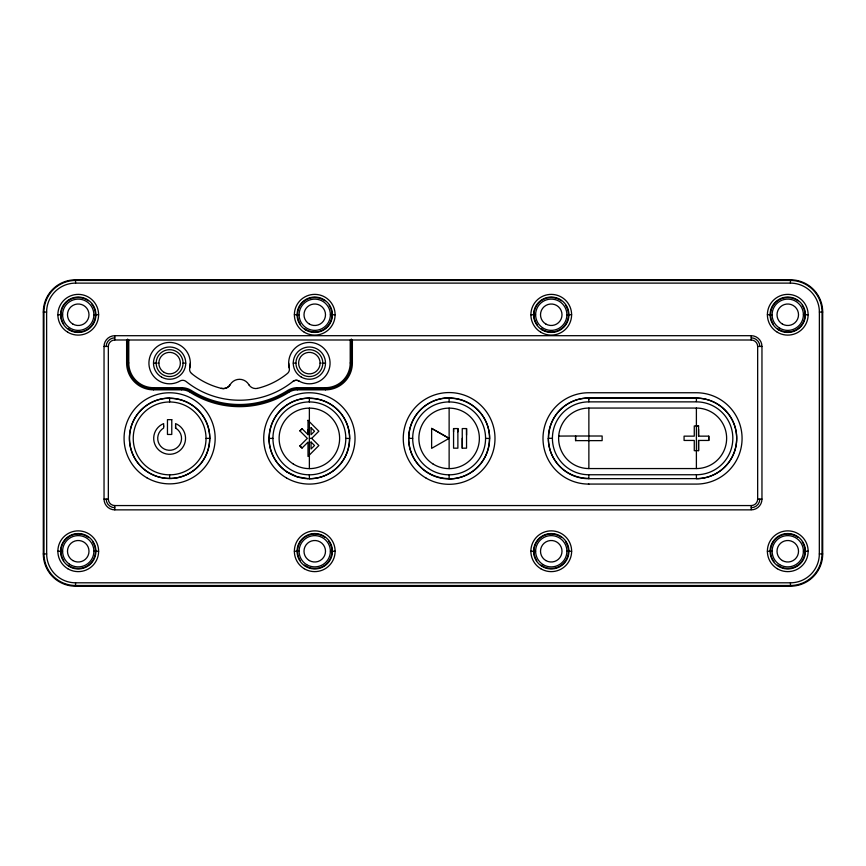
<?xml version="1.0" encoding="UTF-8"?>
<svg xmlns="http://www.w3.org/2000/svg" width="866" height="866" viewBox="0 0 866 866"><rect width="100%" height="100%" fill="white"/><g stroke="black" fill="none" stroke-linecap="round" stroke-linejoin="round"><path stroke-width="1.3" d="M104.039 499.108L104.039 346.454A10.76 10.76 0 0 1 114.788 335.705L751.212 335.694A10.76 10.76 0 0 1 761.961 346.454L761.961 499.108A10.749 10.749 0 0 1 751.212 509.858L114.788 509.858A10.749 10.749 0 0 1 104.039 499.108L108.315 499.108M114.788 505.56L751.212 505.56A6.452 6.452 0 0 0 757.663 499.108L757.663 346.454A6.452 6.452 0 0 0 751.212 340.002L352.375 340.002A2.815 1.559 89.9 0 1 351.293 339.277A2.815 1.559 -89.9 0 1 350.221 339.992L128.763 340.002A2.815 1.559 89.9 0 1 127.681 339.288A2.815 1.559 -89.9 0 1 126.62 339.981L114.788 340.002A6.452 6.452 0 0 0 108.347 346.454L108.337 499.108A6.452 6.452 0 0 0 114.788 505.56L114.788 509.836M114.788 339.97L114.788 335.716M352.375 340.002L352.375 362.962A26.878 26.878 0 0 1 325.497 389.841L297.363 389.841A16.118 16.108 0 0 0 288.735 392.341A91.893 91.893 0 0 1 190.249 392.341A16.118 16.118 0 0 0 181.622 389.83L153.499 389.841A26.878 26.878 0 0 1 126.62 362.962L126.62 340.002M127.692 339.266L127.692 362.951A25.796 25.796 0 0 0 153.488 388.758L153.499 389.841M163.642 426.851L163.642 425.736M175.592 426.657L175.592 428.053L175.592 425.552M175.592 425.92L175.592 423.604A15.924 15.924 0 0 1 182.271 448.025A15.924 15.924 0 0 1 156.963 448.025A15.924 15.924 0 0 1 163.642 423.604L163.642 425.92M269.088 438.456L272.931 438.38M309.368 438.38L311.695 438.38L318.861 445.535L308.004 456.414L308.015 442.093L302.039 448.058A114.55 2.349 44.8 0 0 299.863 445.893L307.354 438.38L299.874 430.867A114.669 1.58 -45 0 0 302.039 428.702L308.015 434.667L308.015 429.882M126.62 362.962L128.763 362.962A24.724 24.724 0 0 0 153.499 387.687L181.622 387.687A18.262 18.262 0 0 1 191.397 390.523A89.739 89.739 0 0 0 287.588 390.523A18.262 18.262 0 0 1 297.363 387.687L325.486 387.687A24.724 24.724 0 0 0 350.221 362.962L350.221 340.002M453.567 431.831L453.567 428.573L457.876 428.573L457.876 448.177L453.567 448.177L453.567 428.573M462.249 448.177L462.249 428.573L466.547 428.573L466.547 448.177L462.249 448.177L462.249 438.369M558.7 436.085A115.449 2.317 0 0 1 575.587 436.009L602.13 436.009L602.13 440.632L575.587 440.632L575.587 438.304M588.848 475.412L588.848 474.752A36.437 36.437 0 0 1 552.411 438.315A36.437 36.437 0 0 1 588.848 401.867L696.405 401.867A36.426 36.426 0 0 1 732.831 438.315A36.426 36.426 0 0 1 696.405 474.741M588.869 408.059L588.869 468.56L696.394 468.56A30.245 30.245 0 0 0 726.639 438.304A30.245 30.245 0 0 0 696.394 408.059L588.869 408.059A30.245 30.245 0 0 0 558.613 438.304A30.245 30.245 0 0 0 588.869 468.56M588.848 401.867L588.848 401.142M696.394 468.56L696.394 408.059M698.57 450.656L698.57 440.448L708.778 440.448L708.778 436.15L698.57 436.15L698.57 425.953L694.272 425.953L694.272 436.15L684.075 436.15L684.075 440.448L694.272 440.448L694.272 450.656L698.57 450.656L698.57 440.448M698.57 436.15L698.57 429.341M708.778 438.304L708.778 436.15M751.212 509.641L751.212 505.582M751.212 339.97L751.212 336.268M75.548 279.805L75.548 283.117A28.924 28.924 0 0 0 46.623 312.052L46.677 553.937A28.881 28.881 0 0 0 75.548 582.807L790.452 582.807A28.881 28.881 0 0 0 819.323 553.937L819.377 312.052A28.924 28.924 0 0 0 790.452 283.117L790.452 279.805L75.548 279.805A32.248 32.248 0 0 0 43.3 312.063L43.3 553.937A32.248 32.248 0 0 0 75.548 586.195L790.452 586.195A32.248 32.248 0 0 0 822.7 553.937L822.7 312.063A32.248 32.248 0 0 0 790.452 279.805M153.499 387.687L153.488 388.758L181.622 388.758A17.201 17.201 0 0 1 190.823 391.432A90.811 90.811 0 0 0 288.161 391.432A17.201 17.201 0 0 1 297.363 388.758L325.497 388.758A25.796 25.796 0 0 0 351.293 362.951L351.293 339.266M190.314 363.222L189.73 368.007A5.369 5.369 0 0 0 191.548 373.441M325.497 389.841L325.486 387.687M588.848 476.549L588.869 478.703L696.405 478.627A40.28 40.204 2.5 0 0 736.695 438.348A40.291 40.291 0 0 0 696.405 398.122L588.858 398.046A40.291 40.291 0 0 0 548.362 438.413A40.291 40.291 0 0 0 588.869 478.703M588.848 400.341L588.858 398.133L696.405 398.122L696.405 401.543M449.129 474.817L449.129 478.876A40.421 40.258 -89.8 0 0 489.463 438.38M588.848 399.15L588.858 398.598M230.215 384.612L230.02 384.926A8.011 8.011 0 0 1 221.685 388.444L221.328 388.369A8.065 8.065 0 0 0 230.215 384.569A10.825 10.825 0 0 1 248.813 384.591L248.964 384.926M190.249 392.341L191.397 390.523M299.874 430.867L302.039 428.702M311.695 438.38L318.861 431.214L308.015 420.356L308.015 434.667M449.097 438.369L431.625 448.35L431.625 428.399A115.449 0.671 29.7 0 0 449.129 438.369L431.625 428.399M257.299 388.455L257.667 388.325A75.797 75.797 0 0 0 287.436 373.463A5.369 5.369 0 0 0 289.266 368.039A20.697 20.697 0 0 1 309.692 342.427A20.697 20.697 0 0 1 329.307 368.667A20.697 20.697 0 0 1 298.965 381.008A5.369 5.369 0 0 0 292.903 381.462A85.453 85.453 0 0 1 186.06 381.473A5.369 5.369 0 0 0 180.02 381.008A20.697 20.697 0 0 1 149.677 368.667A20.697 20.697 0 0 1 169.292 342.427A20.697 20.697 0 0 1 189.719 368.039M104.061 346.454L108.315 346.443M757.685 346.443L761.939 346.454M757.685 499.108L761.939 499.108M96.072 314.748L98.605 314.737M332.587 314.748L335.12 314.737M569.092 314.748L571.625 314.737M805.597 314.748L808.13 314.737M96.094 551.252L98.627 551.241M332.598 551.252L335.131 551.241M569.103 551.252L571.636 551.241M805.618 551.252L808.14 551.241M548.362 438.348L552.411 438.304M350.221 362.962L352.375 362.962M412.681 438.369L408.633 438.391A40.431 40.074 0 0 0 449.129 478.562M588.88 484.083A45.671 45.671 0 0 1 542.993 438.413A45.671 45.671 0 0 1 588.88 392.753L696.405 392.753A45.66 45.66 0 0 1 742.075 438.423A45.66 45.66 0 0 1 696.394 484.083L588.436 484.062M75.548 283.117L790.452 283.117M46.623 312.052L43.3 312.063M819.377 312.052L822.7 312.063M767.395 314.737L769.928 314.748M57.87 314.737L60.404 314.748M60.555 314.748L62.601 314.748M93.874 314.748L95.92 314.748M294.375 314.737L296.908 314.748M297.06 314.748L299.106 314.748M330.39 314.748A15.642 15.642 0 0 0 306.921 301.206A15.642 15.642 0 0 0 306.921 328.29A15.642 15.642 0 0 0 330.39 314.748L332.425 314.748M530.88 314.737L533.413 314.748M533.575 314.748L535.61 314.748M566.894 314.748L568.94 314.748M770.08 314.748L772.126 314.748M803.399 314.748L805.445 314.748M153.52 363.125L156.14 363.125M157.796 363.125L158.868 363.125M183.051 363.125A13.434 13.434 0 0 1 162.895 374.762A13.434 13.434 0 0 1 162.895 351.488A13.434 13.434 0 0 1 183.051 363.125L185.714 363.125M293.282 363.125L295.901 363.125M320.117 363.125A10.749 10.749 0 0 1 303.998 372.434A10.749 10.749 0 0 1 303.998 353.815A10.749 10.749 0 0 1 320.117 363.125L321.199 363.125M322.812 363.125A13.434 13.434 0 0 1 302.656 374.762A13.434 13.434 0 0 1 302.656 351.488A13.434 13.434 0 0 1 322.812 363.125L325.464 363.125M697.119 425.953L698.57 425.953M209.648 438.38A40.117 39.977 87.9 0 1 169.628 478.465L169.617 474.839A36.404 36.404 0 0 1 133.234 438.38A36.404 36.404 0 0 1 169.617 401.976A36.437 36.437 0 0 1 206.032 438.402L209.778 438.337A40.172 40.161 0 0 1 149.537 473.128A40.172 40.161 0 0 1 149.537 403.556A40.172 40.161 0 0 1 209.778 438.337A40.107 39.814 -0.1 0 0 169.584 398.36M345.815 438.38A36.448 36.448 0 0 1 291.149 469.935A36.448 36.448 0 0 1 291.149 406.814A36.448 36.448 0 0 1 345.815 438.38L349.647 438.456A40.226 39.923 0 0 0 309.357 398.371M588.848 474.752L696.405 474.752L696.405 478.703A40.291 40.291 0 0 0 736.695 438.413A40.28 40.204 2.5 0 0 696.405 398.133M530.869 551.241L533.402 551.252M767.373 551.241L769.906 551.252M57.86 551.241L60.382 551.252M60.544 551.252L62.601 551.252M93.874 551.252L95.931 551.252M294.364 551.241L296.897 551.252M297.049 551.252L299.106 551.252M330.39 551.252L332.447 551.252M533.553 551.252L535.61 551.252M566.894 551.252L568.951 551.252M770.069 551.252L772.126 551.252M803.399 551.252L805.456 551.252M43.3 553.937L46.677 553.937M819.323 553.937L822.7 553.937M485.566 438.369L489.615 438.456A40.431 40.096 0 0 0 449.108 398.187M308.188 478.638L297.135 476.755L287.122 471.959A40.28 40.215 -33.7 0 1 269.012 438.391M299.863 445.893L302.039 448.058M308.015 420.356L309.368 421.72M287.588 390.523L288.735 392.341M289.266 368.007L288.681 363.222M169.617 401.921L169.584 398.1A40.172 40.172 0 0 0 129.445 438.283L129.445 438.337A40.172 40.172 0 0 0 169.628 478.433M449.108 397.895L449.129 401.932M309.368 401.932L309.357 398.1A40.226 40.096 89.9 0 0 269.229 438.391M708.778 439.019L708.778 440.448M575.587 437.546L575.587 436.009L575.587 440.632M309.368 474.817L309.379 478.66M790.452 582.807L790.452 586.195M466.547 428.573L466.547 435.1M457.876 428.573L457.876 431.831M449.129 408.124L449.129 468.625M309.368 408.124L309.368 468.625M297.363 387.687L297.363 389.841M181.622 387.687L181.622 389.841M163.642 426.57L163.642 428.053A11.951 11.951 0 0 0 162.332 447.819A11.951 11.951 0 0 0 181.146 441.476A11.908 11.908 0 0 0 175.592 428.064M128.763 340.002L128.763 362.962M75.548 582.807L75.548 586.195M751.212 337.827A8.649 8.649 0 0 1 759.828 346.443M106.172 346.443A8.649 8.649 0 0 1 114.788 337.827M221.285 388.358A75.797 75.797 0 0 1 191.516 373.463M257.299 388.401A8.011 8.011 0 0 1 248.964 384.883M292.935 381.484A5.369 5.369 0 0 1 298.986 381.029M114.788 507.692A8.617 8.617 0 0 1 106.182 499.108M759.828 499.108A8.628 8.628 0 0 1 751.212 507.703M206.032 438.402A36.437 36.437 0 0 1 169.617 474.839M349.518 438.38A40.226 40.074 -90 0 1 309.379 478.692M408.795 438.391A40.442 40.269 89.7 0 1 449.108 397.851M588.869 478.346A40.226 39.912 -1.7 0 1 548.351 438.348M548.535 438.348A40.237 40.063 89.4 0 1 588.858 398.024M92.716 541.867A17.255 17.255 0 0 1 68.089 565.206M63.759 560.638A17.255 17.255 0 0 1 88.386 537.299M328.528 540.882A17.255 17.255 0 0 1 304.453 565.097M300.253 560.616A17.255 17.255 0 0 1 325.031 537.407M565.747 541.899A17.255 17.255 0 0 1 540.969 565.097M536.758 560.616A17.255 17.255 0 0 1 561.547 537.407M802.252 541.899A17.255 17.255 0 0 1 777.473 565.097M773.977 561.623A17.255 17.255 0 0 1 798.051 537.407M802.252 305.384A17.255 17.255 0 0 1 777.473 328.593M773.262 324.1A17.255 17.255 0 0 1 798.051 300.903M565.725 305.362A17.255 17.255 0 0 1 541.109 328.701M537.505 325.172A17.255 17.255 0 0 1 561.406 300.794M91.991 304.323A17.255 17.255 0 0 1 68.089 328.701M63.759 324.133A17.255 17.255 0 0 1 88.386 300.794M329.221 305.362A17.255 17.255 0 0 1 304.594 328.701M300.275 324.133A17.255 17.255 0 0 1 324.891 300.794M311.067 442.05L311.056 448.978L314.52 445.514L311.067 442.05M311.067 427.772L311.056 434.7L314.52 431.236L311.067 427.772M822.05 312.063L822.007 553.937A31.566 31.566 0 0 1 790.452 585.503L75.548 585.503A31.566 31.566 0 0 1 43.993 553.937L43.95 312.063A31.609 31.609 0 0 1 75.548 280.443L790.452 280.443A31.609 31.609 0 0 1 822.05 312.063M171.771 419.653L167.463 419.653L167.463 434.461L171.771 434.461L171.771 419.653M67.754 568.724A20.383 20.383 0 0 0 98.616 551.588A20.383 20.383 0 0 0 68.349 533.424A20.383 20.383 0 0 0 67.754 568.724M304.258 568.724A20.383 20.383 0 0 0 335.12 551.588A20.383 20.383 0 0 0 304.854 533.424A20.383 20.383 0 0 0 304.258 568.724M540.774 568.724A20.383 20.383 0 0 0 571.636 551.588A20.383 20.383 0 0 0 541.358 533.424A20.383 20.383 0 0 0 540.774 568.724M777.278 568.724A20.383 20.383 0 0 0 808.14 551.588A20.383 20.383 0 0 0 777.863 533.424A20.383 20.383 0 0 0 777.278 568.724M777.278 332.208A20.373 20.373 0 0 0 808.13 315.083A20.373 20.373 0 0 0 777.874 296.93A20.373 20.373 0 0 0 777.278 332.208M540.774 332.208A20.373 20.373 0 0 0 571.614 315.083A20.373 20.373 0 0 0 541.369 296.93A20.373 20.373 0 0 0 540.774 332.208M67.764 332.208A20.373 20.373 0 0 0 98.605 315.083A20.373 20.373 0 0 0 68.349 296.93A20.373 20.373 0 0 0 67.764 332.208M304.269 332.208A20.373 20.373 0 0 0 335.11 315.083A20.373 20.373 0 0 0 304.854 296.93A20.373 20.373 0 0 0 304.269 332.208M161.552 377.089A16.129 16.129 0 0 0 185.746 363.125A16.129 16.129 0 0 0 161.552 349.16A16.129 16.129 0 0 0 161.552 377.089M164.237 372.434A10.749 10.749 0 0 0 180.366 363.125A10.749 10.749 0 0 0 164.237 353.815A10.749 10.749 0 0 0 164.237 372.434M301.303 377.089A16.129 16.129 0 0 0 325.497 363.125A16.129 16.129 0 0 0 301.303 349.16A16.129 16.129 0 0 0 301.303 377.089M146.841 477.761A45.541 45.541 0 0 0 215.158 438.326A45.541 45.541 0 0 0 146.841 398.88A45.541 45.541 0 0 0 146.841 477.761M286.538 477.967A45.66 45.66 0 0 0 355.028 438.434A45.66 45.66 0 0 0 286.538 398.89A45.66 45.66 0 0 0 286.538 477.967M286.733 471.775A40.28 40.28 0 0 0 349.539 441.389A40.28 40.28 0 0 0 291.831 402.192A40.28 40.28 0 0 0 286.733 471.775M293.303 464.003A30.245 30.245 0 0 0 339.602 439.484A30.245 30.245 0 0 0 295.209 411.642A30.245 30.245 0 0 0 293.303 464.003M426.191 478.162A45.866 45.866 0 0 0 494.995 438.434A45.866 45.866 0 0 0 426.191 398.717A45.866 45.866 0 0 0 426.191 478.162M426.375 471.948A40.496 40.496 0 0 0 489.507 441.411A40.496 40.496 0 0 0 431.495 402.008A40.496 40.496 0 0 0 426.375 471.948M428.594 468.484A36.448 36.448 0 0 0 485.469 441.097A36.448 36.448 0 0 0 433.314 405.537A36.448 36.448 0 0 0 428.594 468.484M433.054 464.003A30.245 30.245 0 0 0 479.353 439.473A30.245 30.245 0 0 0 434.97 411.642A30.245 30.245 0 0 0 433.054 464.003M68.955 566.321A17.699 17.699 0 0 0 95.931 551.761A17.699 17.699 0 0 0 69.832 535.675A17.699 17.699 0 0 0 68.955 566.321M69.442 564.188A15.642 15.642 0 0 0 93.842 552.4A15.642 15.642 0 0 0 71.434 537.169A15.642 15.642 0 0 0 69.442 564.188M72.863 560.562A10.749 10.749 0 0 0 88.992 551.252A10.749 10.749 0 0 0 72.863 541.943A10.749 10.749 0 0 0 72.863 560.562M305.46 566.321A17.699 17.699 0 0 0 332.436 551.761A17.699 17.699 0 0 0 306.337 535.675A17.699 17.699 0 0 0 305.46 566.321M306.661 564.643A15.642 15.642 0 0 0 330.379 551.566A15.642 15.642 0 0 0 307.192 537.559A15.642 15.642 0 0 0 306.661 564.643M309.368 560.562A10.749 10.749 0 0 0 325.497 551.252A10.749 10.749 0 0 0 309.368 541.943A10.749 10.749 0 0 0 309.368 560.562M541.964 566.321A17.699 17.699 0 0 0 568.94 551.761A17.699 17.699 0 0 0 542.852 535.675A17.699 17.699 0 0 0 541.964 566.321M543.166 564.643A15.642 15.642 0 0 0 566.894 551.566A15.642 15.642 0 0 0 543.707 537.559A15.642 15.642 0 0 0 543.166 564.643M545.883 560.562A10.749 10.749 0 0 0 562.002 551.252A10.749 10.749 0 0 0 545.883 541.943A10.749 10.749 0 0 0 545.883 560.562M778.48 566.321A17.699 17.699 0 0 0 805.456 551.761A17.699 17.699 0 0 0 779.357 535.675A17.699 17.699 0 0 0 778.48 566.321M779.671 564.643A15.642 15.642 0 0 0 803.399 551.566A15.642 15.642 0 0 0 780.212 537.559A15.642 15.642 0 0 0 779.671 564.643M782.388 560.562A10.749 10.749 0 0 0 798.517 551.252A10.749 10.749 0 0 0 782.388 541.943A10.749 10.749 0 0 0 782.388 560.562M778.48 329.805A17.688 17.688 0 0 0 805.434 315.256A17.688 17.688 0 0 0 779.368 299.181A17.688 17.688 0 0 0 778.48 329.805M779.671 328.138A15.642 15.642 0 0 0 803.399 315.062A15.642 15.642 0 0 0 780.212 301.043A15.642 15.642 0 0 0 779.671 328.138M782.388 324.057A10.749 10.749 0 0 0 798.517 314.748A10.749 10.749 0 0 0 782.388 305.438A10.749 10.749 0 0 0 782.388 324.057M541.975 329.805A17.688 17.688 0 0 0 568.93 315.256A17.688 17.688 0 0 0 542.852 299.181A17.688 17.688 0 0 0 541.975 329.805M542.462 327.684A15.642 15.642 0 0 0 566.851 315.895A15.642 15.642 0 0 0 544.443 300.664A15.642 15.642 0 0 0 542.462 327.684M545.883 324.057A10.749 10.749 0 0 0 562.002 314.748A10.749 10.749 0 0 0 545.883 305.438A10.749 10.749 0 0 0 545.883 324.057M68.955 329.805A17.688 17.688 0 0 0 95.92 315.256A17.688 17.688 0 0 0 69.843 299.181A17.688 17.688 0 0 0 68.955 329.805M69.442 327.684A15.642 15.642 0 0 0 93.842 315.895A15.642 15.642 0 0 0 71.434 300.664A15.642 15.642 0 0 0 69.442 327.684M72.863 324.057A10.749 10.749 0 0 0 88.992 314.748A10.749 10.749 0 0 0 72.863 305.438A10.749 10.749 0 0 0 72.863 324.057M305.471 329.805A17.688 17.688 0 0 0 332.425 315.256A17.688 17.688 0 0 0 306.348 299.181A17.688 17.688 0 0 0 305.471 329.805M309.368 324.057A10.749 10.749 0 0 0 325.497 314.748A10.749 10.749 0 0 0 309.368 305.438A10.749 10.749 0 0 0 309.368 324.057"/></g></svg>
